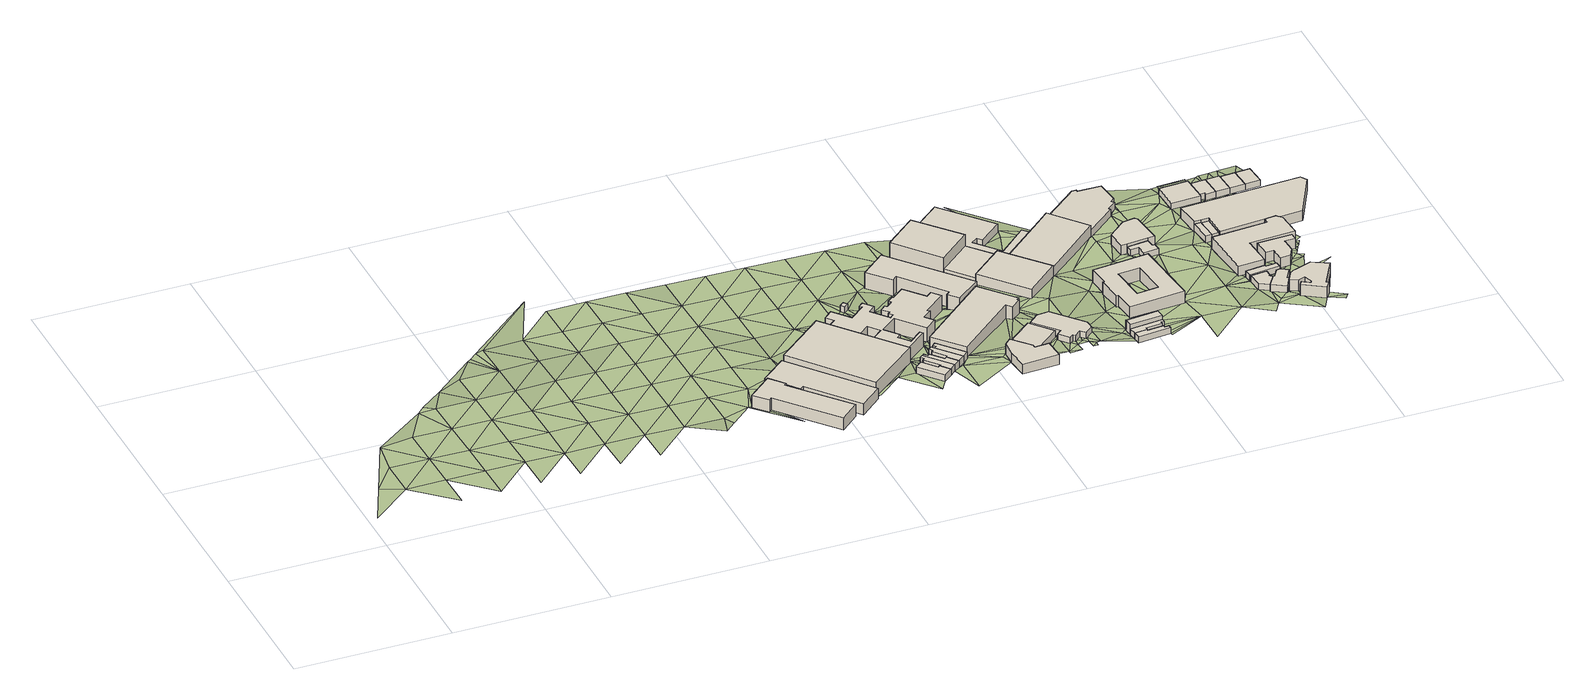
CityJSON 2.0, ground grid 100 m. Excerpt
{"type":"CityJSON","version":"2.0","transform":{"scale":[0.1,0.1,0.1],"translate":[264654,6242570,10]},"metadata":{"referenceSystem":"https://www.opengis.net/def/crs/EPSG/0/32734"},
"CityObjects":{
"building1":{"type":"Building","attributes":{"address":"51 Salt River Road Salt River Cape Town","building":"industrial","building:levels":"2","footprint":{"type":"Polygon"},"plus_code":"C9XMX4XQ+X4R","ground_height":20.36,"building_height":6.9,"roof_height":27.26},"geometry":[{"type":"Solid","lod":"1","boundaries":[[[[0,1,2,3,4,5]],[[1,6,7,3,2]],[[6,8,9,7]],[[8,10,11,9]],[[10,12,13,11]],[[12,14,15,13]],[[14,16,17,15]],[[16,0,5,4,17]],[[4,3,7,9,11,13,15,17]],[[16,14,12,10,8,6,1,0]]]]}]},
"building2":{"type":"Building","attributes":{"address":"49 Salt River Road Salt River Cape Town","building":"industrial","building:levels":"2","footprint":{"type":"Polygon"},"plus_code":"CCX8X3XQ+XXV","ground_height":19.58,"building_height":6.9,"roof_height":26.48},"geometry":[{"type":"Solid","lod":"1","boundaries":[[[[0,16,18,5]],[[16,19,20,18]],[[19,21,22,20]],[[21,23,24,22]],[[23,25,26,24]],[[25,27,28,26]],[[27,29,30,28]],[[29,0,5,30]],[[5,18,20,22,24,26,28,30]],[[29,27,25,23,21,19,16,0]]]]}]},
"building3":{"type":"Building","attributes":{"address":"45 Salt River Road Salt River 7925 Cape Town","building":"yes","building:levels":"3","amenity":"social_facility","social_facility":"workshop","footprint":{"type":"Polygon"},"plus_code":"CFXFXRX4+XHX","ground_height":18.73,"building_height":9.7,"roof_height":28.43},"geometry":[{"type":"Solid","lod":"1","boundaries":[[[[31,32,33,34]],[[32,35,36,33]],[[35,37,38,36]],[[37,31,34,38]],[[34,33,36,38]],[[37,35,32,31]]]]}]},
"building4":{"type":"Building","attributes":{"address":"44 Hopkins Street Salt River Cape Town","building":"house","building:levels":"1","footprint":{"type":"Polygon"},"plus_code":"CHXPXMXG+X2R","ground_height":19.45,"building_height":4.1,"roof_height":23.55},"geometry":[{"type":"Solid","lod":"1","boundaries":[[[[39,40,41,42]],[[40,43,44,41]],[[43,45,46,44]],[[45,47,48,46]],[[47,49,50,48]],[[49,39,42,50]],[[42,41,44,46,48,50]],[[49,47,45,43,40,39]]]]}]},
"building5":{"type":"Building","attributes":{"building":"yes","building:levels":"1","footprint":{"type":"Polygon"},"plus_code":"CGXHXGX5+X9X","ground_height":16.65,"building_height":4.1,"roof_height":20.75},"geometry":[{"type":"Solid","lod":"1","boundaries":[[[[51,52,53,54]],[[52,55,56,53]],[[55,57,58,56]],[[57,51,54,58]],[[54,53,56,58]],[[57,55,52,51]]]]}]},
"building6":{"type":"Building","attributes":{"address":"42 Hopkins Street Salt River Cape Town","building":"house","building:levels":"1","footprint":{"type":"Polygon"},"plus_code":"CHXRXHX9+XGV","ground_height":19.45,"building_height":4.1,"roof_height":23.55},"geometry":[{"type":"Solid","lod":"1","boundaries":[[[[39,59,60,42]],[[59,61,62,63,60]],[[61,64,65,66,63,62]],[[64,67,68,66,65]],[[67,69,70,68]],[[69,71,72,70]],[[71,40,41,72]],[[40,39,42,41]],[[42,60,63,66,68,70,72,41]],[[40,71,69,67,64,61,59,39]]]]}]},
"building7":{"type":"Building","attributes":{"address":"40 Hopkins Street Salt River Cape Town","building":"house","building:levels":"1","footprint":{"type":"Polygon"},"plus_code":"CHXXXXXQ+X3V","ground_height":19.12,"building_height":4.1,"roof_height":23.22},"geometry":[{"type":"Solid","lod":"1","boundaries":[[[[73,74,75,62]],[[74,76,77,75]],[[76,78,79,77]],[[78,80,81,79]],[[80,82,83,81]],[[82,84,85,83]],[[84,86,87,85]],[[86,73,62,87]],[[62,75,77,79,81,83,85,87]],[[86,84,82,80,78,76,74,73]]]]}]},
"building8":{"type":"Building","attributes":{"address":"Salt River Road Salt River Cape Town","building":"civic","building:levels":"3","amenity":"community_centre","footprint":{"type":"Polygon"},"plus_code":"CJX2X6XW+XQW","ground_height":17.32,"building_height":9.7,"roof_height":27.02},"geometry":[{"type":"Solid","lod":"1","boundaries":[[[[88,89,90,91]],[[89,92,93,90]],[[92,94,95,93]],[[94,96,97,95]],[[96,98,99,97]],[[98,100,101,99]],[[100,102,103,101]],[[102,104,105,103]],[[104,106,107,105]],[[106,108,109,107]],[[108,110,111,109]],[[110,112,113,111]],[[112,114,115,113]],[[114,116,117,115]],[[116,118,119,117]],[[118,120,121,119]],[[120,122,123,121]],[[122,124,125,123]],[[124,126,127,125]],[[126,128,129,127]],[[128,130,131,129]],[[130,132,133,131]],[[132,134,135,133]],[[134,136,137,135]],[[136,138,139,137]],[[138,140,141,139]],[[140,142,143,141]],[[142,144,145,143]],[[144,146,147,145]],[[146,148,149,147]],[[148,150,151,149]],[[150,152,153,151]],[[152,154,155,153]],[[154,156,157,155]],[[156,158,159,157]],[[158,160,161,159]],[[160,162,163,161]],[[162,164,165,163]],[[164,166,167,165]],[[166,168,169,167]],[[168,170,171,169]],[[170,88,91,171]],[[91,90,93,95,97,99,101,103,105,107,109,111,113,115,117,119,121,123,125,127,129,131,133,135,137,139,141,143,145,147,149,151,153,155,157,159,161,163,165,167,169,171]],[[170,168,166,164,162,160,158,156,154,152,150,148,146,144,142,140,138,136,134,132,130,128,126,124,122,120,118,116,114,112,110,108,106,104,102,100,98,96,94,92,89,88]]]]}]},
"building9":{"type":"Building","attributes":{"address":"38 Hopkins Street Salt River Cape Town","building":"house","building:levels":"1","footprint":{"type":"Polygon"},"plus_code":"CJX6XFX8+X7X","ground_height":19.12,"building_height":4.1,"roof_height":23.22},"geometry":[{"type":"Solid","lod":"1","boundaries":[[[[172,173,174,77]],[[173,175,176,174]],[[175,177,178,176]],[[177,179,180,178]],[[179,181,182,180]],[[181,183,184,182]],[[183,185,186,184]],[[185,187,79,186]],[[187,172,77,79]],[[77,174,176,178,180,182,184,186,79]],[[187,185,183,181,179,177,175,173,172]]]]}]},
"building10":{"type":"Building","attributes":{"address":"36 Hopkins Street Salt River Cape Town","building":"house","building:levels":"1","footprint":{"type":"Polygon"},"plus_code":"CJXFX9XX+X9V","ground_height":19.12,"building_height":4.1,"roof_height":23.22},"geometry":[{"type":"Solid","lod":"1","boundaries":[[[[173,188,189,174]],[[188,190,191,189]],[[190,192,193,191]],[[192,194,195,193]],[[194,175,176,195]],[[175,173,174,176]],[[174,189,191,193,195,176]],[[175,194,192,190,188,173]]]]}]},
"building11":{"type":"Building","attributes":{"address":"Central Park 30 Hopkins Street Salt River Cape Town","building":"industrial","building:levels":"2","footprint":{"type":"Polygon"},"plus_code":"CMX9X6XJ+XRR","ground_height":17.87,"building_height":6.9,"roof_height":24.77},"geometry":[{"type":"Solid","lod":"1","boundaries":[[[[196,197,198,199]],[[197,200,201,198]],[[200,202,203,201]],[[202,204,205,203]],[[204,206,207,205]],[[206,208,209,207]],[[208,210,211,209]],[[210,196,199,211]],[[199,198,201,203,205,207,209,211]],[[210,208,206,204,202,200,197,196]]]]}]},
"building12":{"type":"Building","attributes":{"address":"39 Salt River Road Salt River Cape Town","building":"retail","building:levels":"3","footprint":{"type":"Polygon"},"plus_code":"CMXFXXXV+X6R","ground_height":15.57,"building_height":9.7,"roof_height":25.27},"geometry":[{"type":"Solid","lod":"1","boundaries":[[[[212,213,214,215]],[[213,216,217,214]],[[216,218,219,217]],[[218,220,221,219]],[[220,222,223,221]],[[222,224,225,223]],[[224,226,227,225]],[[226,212,215,227]],[[215,214,217,219,221,223,225,227]],[[226,224,222,220,218,216,213,212]]]]}]},
"building13":{"type":"Building","attributes":{"address":"7 Yew Street Salt River Cape Town","building":"commercial","building:levels":"2","footprint":{"type":"Polygon"},"plus_code":"CPXHXWXW+XJX","ground_height":18.15,"building_height":6.9,"roof_height":25.05},"geometry":[{"type":"Solid","lod":"1","boundaries":[[[[228,229,230,231]],[[229,232,233,230]],[[232,234,235,233]],[[234,236,237,235]],[[236,238,239,237]],[[238,240,241,239]],[[240,242,243,241]],[[242,228,231,243]],[[231,230,233,235,237,239,241,243]],[[242,240,238,236,234,232,229,228]]]]}]},
"building14":{"type":"Building","attributes":{"address":"5 Hopkins Street Salt River Cape Town","building":"industrial","building:levels":"1","footprint":{"type":"Polygon"},"plus_code":"CQX2X6XG+X2W","ground_height":18.15,"building_height":4.1,"roof_height":22.25},"geometry":[{"type":"Solid","lod":"1","boundaries":[[[[244,245,246,247]],[[245,248,249,246]],[[248,250,251,249]],[[250,244,247,251]],[[247,246,249,251]],[[250,248,245,244]]]]}]},
"building15":{"type":"Building","attributes":{"address":"33 Salt River Road Salt River Cape Town","building":"industrial","building:levels":"4","footprint":{"type":"Polygon"},"plus_code":"CMXXXRXQ+XXR","ground_height":13.83,"building_height":12.5,"roof_height":26.33},"geometry":[{"type":"Solid","lod":"1","boundaries":[[[[252,253,254,255,256]],[[253,257,258,259,254]],[[257,260,261,262,263,259,258]],[[260,252,256,255,263,262,261]],[[255,254,259,263]],[[260,257,253,252]]]]}]},
"building16":{"type":"Building","attributes":{"address":"3 Hopkins Street Salt River Cape Town","building":"industrial","building:levels":"1","footprint":{"type":"Polygon"},"plus_code":"CRX2X3XM+X6V","ground_height":16.74,"building_height":4.1,"roof_height":20.84},"geometry":[{"type":"Solid","lod":"1","boundaries":[[[[264,265,266,267]],[[265,268,269,266]],[[268,270,271,269]],[[270,272,273,271]],[[272,274,275,273]],[[274,276,277,275]],[[276,278,279,277]],[[278,280,281,279]],[[280,282,283,281]],[[282,284,285,283]],[[284,286,287,285]],[[286,264,267,287]],[[267,266,269,271,273,275,277,279,281,283,285,287]],[[286,284,282,280,278,276,274,272,270,268,265,264]]]]}]},
"building17":{"type":"Building","attributes":{"building":"industrial","building:levels":"1","footprint":{"type":"Polygon"},"plus_code":"CPXWX6X7+X3R","ground_height":14.37,"building_height":4.1,"roof_height":18.47},"geometry":[{"type":"Solid","lod":"1","boundaries":[[[[288,289,290,291,258]],[[289,292,293,291,290]],[[292,294,261,262,293]],[[294,288,258,262,261]],[[258,291,293,262]],[[294,292,289,288]]]]}]},
"building18":{"type":"Building","attributes":{"address":"10 Hopkins Street Salt River Cape Town","building":"industrial","building:levels":"2","footprint":{"type":"Polygon"},"plus_code":"CQXRXXXP+XQV","ground_height":14.46,"building_height":6.9,"roof_height":21.36},"geometry":[{"type":"Solid","lod":"1","boundaries":[[[[295,296,290,291,297,298,293]],[[296,299,300,297,291,290]],[[299,301,302,303,300]],[[301,304,305,306,303,302]],[[304,295,293,298,306,305]],[[298,297,300,303,306]],[[304,301,299,296,295]]]]}]},
"building19":{"type":"Building","attributes":{"address":"Salt River Road Salt River Cape Town","building":"commercial","building:levels":"1","footprint":{"type":"Polygon"},"plus_code":"CQX9XQXW+XVV","ground_height":13.51,"building_height":4.1,"roof_height":17.61},"geometry":[{"type":"Solid","lod":"1","boundaries":[[[[307,308,261,256]],[[308,309,310,261]],[[309,311,305,310]],[[311,312,313,305]],[[312,314,315,313]],[[314,316,317,315]],[[316,318,319,317]],[[318,320,321,319]],[[320,322,323,321]],[[322,324,325,323]],[[324,326,327,325]],[[326,307,256,327]],[[256,261,310,305,313,315,317,319,321,323,325,327]],[[326,324,322,320,318,316,314,312,311,309,308,307]]]]}]},
"building20":{"type":"Building","attributes":{"address":"5 Shannon Street Salt River Cape Town","building":"house","building:levels":"1","footprint":{"type":"Polygon"},"plus_code":"C2X9XQXW+XPV","ground_height":15.9,"building_height":4.1,"roof_height":20},"geometry":[{"type":"Solid","lod":"1","boundaries":[[[[328,329,330,331]],[[329,332,333,330]],[[332,334,335,333]],[[334,336,337,335]],[[336,338,339,337]],[[338,340,341,339]],[[340,342,343,341]],[[342,328,331,343]],[[331,330,333,335,337,339,341,343]],[[342,340,338,336,334,332,329,328]]]]}]},
"building21":{"type":"Building","attributes":{"address":"3 Shannon Street Salt River Cape Town","building":"house","building:levels":"1","footprint":{"type":"Polygon"},"plus_code":"C2X8X4XX+XMV","ground_height":15.9,"building_height":4.1,"roof_height":20},"geometry":[{"type":"Solid","lod":"1","boundaries":[[[[342,340,341,343]],[[340,344,345,341]],[[344,346,347,345]],[[346,348,349,347]],[[348,350,351,349]],[[350,352,353,351]],[[352,354,355,353]],[[354,342,343,355]],[[343,341,345,347,349,351,353,355]],[[354,352,350,348,346,344,340,342]]]]}]},
"building22":{"type":"Building","attributes":{"address":"1 Shannon Street Salt River Cape Town","building":"residential","building:levels":"2","rooms":"6","residential":"student","footprint":{"type":"Polygon"},"plus_code":"C2X8XJX5+X3V","ground_height":15.9,"building_height":6.9,"roof_height":22.8},"geometry":[{"type":"Solid","lod":"1","boundaries":[[[[352,356,357,358,359,353]],[[356,360,361,358,357]],[[360,354,362,361]],[[354,352,353,359,362]],[[359,358,361,362]],[[354,360,356,352]]]]}]},
"building23":{"type":"Building","attributes":{"address":"10A Hopkins Street Salt River Cape Town","building":"industrial","building:levels":"2","footprint":{"type":"Polygon"},"plus_code":"CVXCXWXG+X2V","ground_height":13.17,"building_height":6.9,"roof_height":20.07},"geometry":[{"type":"Solid","lod":"1","boundaries":[[[[363,364,365,366,367,368,369]],[[364,370,371,367,366,365]],[[370,372,373,374,371]],[[372,375,302,374,373]],[[375,363,369,368,302]],[[368,367,371,374,302]],[[375,372,370,364,363]]]]}]},
"building24":{"type":"Building","attributes":{"address":"20 Durham Avenue Salt River Cape Town","building":"school","building:levels":"2","footprint":{"type":"Polygon"},"plus_code":"C2X7XVXV+X2R","ground_height":15.39,"building_height":6.9,"roof_height":22.29},"geometry":[{"type":"Solid","lod":"1","boundaries":[[[[376,377,378,379]],[[377,380,381,378]],[[380,382,383,381]],[[382,384,385,383]],[[384,386,387,385]],[[386,388,389,387]],[[388,390,391,389]],[[390,376,379,391]],[[392,393,394,395]],[[393,396,397,394]],[[396,398,399,397]],[[398,392,395,399]],[[379,378,381,383,385,387,389,391],[395,394,397,399]],[[390,388,386,384,382,380,377,376],[398,396,393,392]]]]}]},
"building25":{"type":"Building","attributes":{"address":"10 Durham Avenue Salt River Cape Town","building":"commercial","building:levels":"1","footprint":{"type":"Polygon"},"plus_code":"C2XXX3XH+X3V","ground_height":12.33,"building_height":4.1,"roof_height":16.43},"geometry":[{"type":"Solid","lod":"1","boundaries":[[[[400,401,402,365]],[[401,403,404,402]],[[403,405,406,404]],[[405,407,408,406]],[[407,409,410,408]],[[409,411,412,410]],[[411,413,414,412]],[[413,415,416,414]],[[415,417,418,416]],[[417,419,420,418]],[[419,400,365,420]],[[365,402,404,406,408,410,412,414,416,418,420]],[[419,417,415,413,411,409,407,405,403,401,400]]]]}]},
"building26":{"type":"Building","attributes":{"address":"16 Durham Avenue Salt River Cape Town","building":"commercial","building:levels":"1","footprint":{"type":"Polygon"},"plus_code":"C4X2X8XP+XGV","ground_height":13.5,"building_height":4.1,"roof_height":17.6},"geometry":[{"type":"Solid","lod":"1","boundaries":[[[[421,422,423,424]],[[422,425,426,423]],[[425,427,428,426]],[[427,429,430,428]],[[429,431,432,430]],[[431,433,434,432]],[[433,435,436,434]],[[435,421,424,436]],[[424,423,426,428,430,432,434,436]],[[435,433,431,429,427,425,422,421]]]]}]},
"building27":{"type":"Building","attributes":{"address":"12 Hopkins Street Salt River Cape Town","building":"commercial","building:levels":"2","footprint":{"type":"Polygon"},"plus_code":"C3XQXMXG+XXX","ground_height":12.75,"building_height":6.9,"roof_height":19.65},"geometry":[{"type":"Solid","lod":"1","boundaries":[[[[437,438,424,439,440,423]],[[438,441,442,439,424]],[[441,443,444,442]],[[443,445,446,444]],[[445,447,448,446]],[[447,449,450,448]],[[449,451,452,450]],[[451,437,423,440,452]],[[440,439,442,444,446,448,450,452]],[[451,449,447,445,443,441,438,437]]]]}]},
"building28":{"type":"Building","attributes":{"address":"33 Durham Avenue Salt River Cape Town","building":"house","building:levels":"1","footprint":{"type":"Polygon"},"plus_code":"C6XCXXX4+X2W","ground_height":14.65,"building_height":4.1,"roof_height":18.75},"geometry":[{"type":"Solid","lod":"1","boundaries":[[[[453,454,455,456]],[[454,457,458,455]],[[457,459,460,458]],[[459,461,462,460]],[[461,463,464,462]],[[463,465,466,464]],[[465,453,456,466]],[[456,455,458,460,462,464,466]],[[465,463,461,459,457,454,453]]]]}]},
"building29":{"type":"Building","attributes":{"address":"31 Durham Avenue Salt River Cape Town","building":"house","building:levels":"1","footprint":{"type":"Polygon"},"plus_code":"C6XJXJX6+XRX","ground_height":14.65,"building_height":4.1,"roof_height":18.75},"geometry":[{"type":"Solid","lod":"1","boundaries":[[[[467,468,469,470]],[[468,471,472,469]],[[471,473,474,472]],[[473,475,476,474]],[[475,477,478,476]],[[477,467,470,478]],[[470,469,472,474,476,478]],[[477,475,473,471,468,467]]]]}]},
"building30":{"type":"Building","attributes":{"address":"25 Durham Avenue Salt River Cape Town","building":"retail","building:levels":"1","footprint":{"type":"Polygon"},"plus_code":"C5XVXFX3+XMR","ground_height":13.07,"building_height":4.1,"roof_height":17.17},"geometry":[{"type":"Solid","lod":"1","boundaries":[[[[479,480,481,482,483]],[[480,484,485,482,481]],[[484,486,487,488,485]],[[486,479,483,488,487]],[[483,482,485,488]],[[486,484,480,479]]]]}]},
"building31":{"type":"Building","attributes":{"address":"5 Dryden Street Salt River Cape Town","building":"house","building:levels":"1","footprint":{"type":"Polygon"},"plus_code":"C6XWXMX8+XMW","ground_height":14.65,"building_height":4.1,"roof_height":18.75},"geometry":[{"type":"Solid","lod":"1","boundaries":[[[[489,490,456,455]],[[490,491,492,456]],[[491,493,494,492]],[[493,495,496,494]],[[495,497,498,496]],[[497,499,500,498]],[[499,501,502,500]],[[501,503,504,502]],[[503,489,455,504]],[[455,456,492,494,496,498,500,502,504]],[[503,501,499,497,495,493,491,490,489]]]]}]},
"building32":{"type":"Building","attributes":{"address":"25A Durham Avenue Salt River Cape Town","building":"retail","building:levels":"1","footprint":{"type":"Polygon"},"plus_code":"C6X3XVXP+XQV","ground_height":12.85,"building_height":4.1,"roof_height":16.95},"geometry":[{"type":"Solid","lod":"1","boundaries":[[[[505,506,507,487]],[[506,508,509,507]],[[508,510,511,509]],[[510,505,487,511]],[[487,507,509,511]],[[510,508,506,505]]]]}]},
"building33":{"type":"Building","attributes":{"address":"54 Addison Road Salt River Cape Town","building":"mosque","building:levels":"2","amenity":"place_of_worship","footprint":{"type":"Polygon"},"plus_code":"C7XVX9X9+X2W","ground_height":14.88,"building_height":6.9,"roof_height":21.78},"geometry":[{"type":"Solid","lod":"1","boundaries":[[[[512,513,514,515]],[[513,516,517,514]],[[516,518,519,517]],[[518,520,521,519]],[[520,522,523,521]],[[522,524,525,523]],[[524,526,527,525]],[[526,528,529,527]],[[528,530,531,529]],[[530,532,533,531]],[[532,534,535,533]],[[534,536,537,535]],[[536,538,539,537]],[[538,512,515,539]],[[515,514,517,519,521,523,525,527,529,531,533,535,537,539]],[[538,536,534,532,530,528,526,524,522,520,518,516,513,512]]]]}]},
"building34":{"type":"Building","attributes":{"address":"27 Durham Avenue Salt River 7925 Cape Town","building":"retail","building:levels":"2","footprint":{"type":"Polygon"},"plus_code":"C6XMXRX5+XHR","ground_height":13.53,"building_height":6.9,"roof_height":20.43},"geometry":[{"type":"Solid","lod":"1","boundaries":[[[[540,541,542,543]],[[541,544,545,542]],[[544,546,547,545]],[[546,548,549,547]],[[548,550,551,549]],[[550,552,553,551]],[[552,554,555,553]],[[554,556,557,555]],[[556,540,543,557]],[[543,542,545,547,549,551,553,555,557]],[[556,554,552,550,548,546,544,541,540]]]]}]},
"building35":{"type":"Building","attributes":{"address":"17 Durham Avenue Salt River Cape Town","building":"commercial","building:levels":"1","footprint":{"type":"Polygon"},"plus_code":"C6X2XQXF+X9W","ground_height":11.42,"building_height":4.1,"roof_height":15.52},"geometry":[{"type":"Solid","lod":"1","boundaries":[[[[558,559,560,561]],[[559,562,563,560]],[[562,564,565,563]],[[564,566,567,565]],[[566,568,569,567]],[[568,558,561,569]],[[561,560,563,565,567,569]],[[568,566,564,562,559,558]]]]}]},
"building36":{"type":"Building","attributes":{"building":"warehouse","building:levels":"2","footprint":{"type":"Polygon"},"plus_code":"C7X9X8XW+XRV","ground_height":13.22,"building_height":6.9,"roof_height":20.12},"geometry":[{"type":"Solid","lod":"1","boundaries":[[[[570,571,572,573]],[[571,574,575,572]],[[574,576,577,575]],[[576,578,579,577]],[[578,580,581,579]],[[580,582,583,581]],[[582,584,585,583]],[[584,586,587,585]],[[586,570,573,587]],[[573,572,575,577,579,581,583,585,587]],[[586,584,582,580,578,576,574,571,570]]]]}]},
"building37":{"type":"Building","attributes":{"address":"4 Chapel Street Salt River Cape Town","building":"house","building:levels":"1","footprint":{"type":"Polygon"},"plus_code":"C6XQX3XQ+XRX","ground_height":11.42,"building_height":4.1,"roof_height":15.52},"geometry":[{"type":"Solid","lod":"1","boundaries":[[[[588,559,560,589]],[[559,558,561,560]],[[558,590,591,561]],[[590,592,593,591]],[[592,594,595,593]],[[594,588,589,595]],[[589,560,561,591,593,595]],[[594,592,590,558,559,588]]]]}]},
"building38":{"type":"Building","attributes":{"address":"21 Homer Street Salt River Cape Town","building":"commercial","building:levels":"2","footprint":{"type":"Polygon"},"plus_code":"C7XHX6X7+XCX","ground_height":11.97,"building_height":6.9,"roof_height":18.87},"geometry":[{"type":"Solid","lod":"1","boundaries":[[[[596,597,487,488,598,599,483]],[[597,600,511,601,598,488,487]],[[600,602,509,603,601,511]],[[602,604,605,603,509]],[[604,606,607,605]],[[606,608,609,607]],[[608,610,611,609]],[[610,612,613,611]],[[612,614,615,613]],[[614,616,617,615]],[[616,596,483,599,617]],[[599,598,601,603,605,607,609,611,613,615,617]],[[616,614,612,610,608,606,604,602,600,597,596]]]]}]},
"building39":{"type":"Building","attributes":{"address":"6 Chapel Street Salt River Cape Town","building":"house","building:levels":"1","footprint":{"type":"Polygon"},"plus_code":"C7X6XFXW+X2R","ground_height":11.42,"building_height":4.1,"roof_height":15.52},"geometry":[{"type":"Solid","lod":"1","boundaries":[[[[618,619,595,589]],[[619,620,621,622,595]],[[620,623,624,625,622,621]],[[623,626,627,625,624]],[[626,618,589,627]],[[589,595,622,625,627]],[[626,623,620,619,618]]]]}]},
"building40":{"type":"Building","attributes":{"address":"8 Chapel Street Salt River Cape Town","building":"house","building:levels":"1","footprint":{"type":"Polygon"},"plus_code":"C7XMXVXW+XVX","ground_height":11.31,"building_height":4.1,"roof_height":15.41},"geometry":[{"type":"Solid","lod":"1","boundaries":[[[[623,620,621,624]],[[620,628,629,621]],[[628,630,631,629]],[[630,623,624,631]],[[624,621,629,631]],[[630,628,620,623]]]]}]},
"building41":{"type":"Building","attributes":{"address":"10 Chapel Street Salt River Cape Town","building":"house","building:levels":"1","footprint":{"type":"Polygon"},"plus_code":"C8X5XMXG+X4W","ground_height":11.31,"building_height":4.1,"roof_height":15.41},"geometry":[{"type":"Solid","lod":"1","boundaries":[[[[630,628,629,631]],[[628,632,633,634,629]],[[632,635,636,637,634,633]],[[635,630,631,637,636]],[[631,629,634,637]],[[635,632,628,630]]]]}]},
"terrain1":{"type":"TINRelief","geometry":[{"type":"CompositeSurface","lod":"1","boundaries":[[[638,639,640]],[[641,638,640]],[[638,641,642]],[[640,643,641]],[[640,644,645]],[[640,645,643]],[[641,643,642]],[[642,643,646]],[[643,645,647]],[[645,648,647]],[[642,646,649]],[[646,643,650]],[[651,643,647]],[[643,651,650]],[[646,650,649]],[[652,647,648]],[[651,647,652]],[[650,653,649]],[[649,653,654]],[[651,655,650]],[[652,656,651]],[[653,657,654]],[[651,656,655]],[[650,658,653]],[[652,659,660]],[[650,655,658]],[[653,658,657]],[[660,656,652]],[[661,655,656]],[[662,657,658]],[[656,660,661]],[[658,655,663]],[[664,655,661]],[[662,665,657]],[[666,660,667]],[[655,664,663]],[[668,662,658]],[[669,661,660]],[[663,668,658]],[[664,661,669]],[[669,660,666]],[[662,668,665]],[[665,668,670]],[[671,663,664]],[[672,670,668]],[[669,673,664]],[[674,666,675]],[[676,672,668]],[[664,673,671]],[[677,668,663]],[[669,666,678]],[[668,677,676]],[[677,663,671]],[[678,673,669]],[[666,674,678]],[[677,679,676]],[[673,680,671]],[[672,676,681]],[[682,673,678]],[[674,683,684]],[[673,682,680]],[[677,671,685]],[[686,678,674]],[[676,679,681]],[[685,679,677]],[[685,671,680]],[[684,686,674]],[[682,678,687]],[[679,685,688]],[[678,686,687]],[[682,689,680]],[[679,688,690]],[[682,687,689]],[[691,685,680]],[[692,686,684]],[[684,693,694]],[[691,680,689]],[[695,688,685]],[[684,694,692]],[[696,687,686]],[[694,693,697]],[[685,691,695]],[[688,698,690]],[[686,692,696]],[[689,687,699]],[[688,695,698]],[[694,697,700]],[[700,692,694]],[[687,696,699]],[[701,691,689]],[[691,701,695]],[[701,689,699]],[[696,692,702]],[[692,700,702]],[[703,700,704]],[[698,695,705]],[[702,700,703]],[[701,705,695]],[[700,706,704]],[[696,707,699]],[[708,696,702]],[[704,706,709]],[[29,702,703]],[[698,705,710]],[[703,0,29]],[[696,708,707]],[[701,699,711]],[[711,699,707]],[[705,701,712]],[[702,29,27]],[[702,27,708]],[[713,714,715]],[[716,715,714]],[[712,710,705]],[[711,712,701]],[[715,716,717]],[[708,718,707]],[[714,719,716]],[[27,718,708]],[[716,720,717]],[[711,707,721]],[[722,710,712]],[[721,707,718]],[[27,723,718]],[[724,712,711]],[[721,725,711]],[[27,726,723]],[[724,711,725]],[[722,712,727]],[[37,718,723]],[[718,728,721]],[[729,726,27]],[[712,724,727]],[[725,721,728]],[[728,718,37]],[[730,724,725]],[[725,728,731]],[[726,732,733]],[[731,730,725]],[[734,727,724]],[[37,735,728]],[[724,730,734]],[[37,736,735]],[[737,728,735]],[[736,37,738]],[[733,739,726]],[[736,740,735]],[[741,731,728]],[[728,737,742]],[[37,739,738]],[[728,742,741]],[[730,731,743]],[[733,744,745]],[[738,746,747]],[[739,733,745]],[[737,748,742]],[[746,738,739]],[[730,743,734]],[[747,746,749]],[[741,743,731]],[[745,744,750]],[[739,751,746]],[[739,745,752]],[[748,753,742]],[[52,741,742]],[[754,739,752]],[[52,742,55]],[[752,755,754]],[[753,55,742]],[[756,755,752]],[[754,757,739]],[[753,748,758]],[[86,751,739]],[[759,754,755]],[[739,757,86]],[[756,760,755]],[[741,52,51]],[[761,762,763]],[[760,764,755]],[[765,734,743]],[[751,86,766]],[[753,767,55]],[[768,769,763]],[[55,767,57]],[[770,86,771]],[[762,772,763]],[[766,86,770]],[[751,766,773]],[[774,775,776]],[[766,770,777]],[[775,778,779]],[[51,780,741]],[[779,776,775]],[[768,763,772]],[[767,781,57]],[[777,770,782]],[[766,777,181]],[[770,783,782]],[[767,774,781]],[[57,780,51]],[[778,784,779]],[[776,779,785]],[[786,743,741]],[[774,776,787]],[[783,788,782]],[[177,773,766]],[[789,59,790]],[[177,175,194]],[[773,177,192]],[[177,194,192]],[[768,772,791]],[[780,57,781]],[[792,774,787]],[[789,793,59]],[[794,773,192]],[[792,781,774]],[[794,192,190]],[[772,773,791]],[[791,773,794]],[[787,795,796]],[[780,786,741]],[[789,797,793]],[[796,792,787]],[[765,743,798]],[[781,792,799]],[[800,794,190]],[[797,789,801]],[[794,802,791]],[[800,190,801]],[[789,790,803]],[[743,786,798]],[[781,799,136]],[[780,781,804]],[[799,805,136]],[[786,780,806]],[[801,789,807]],[[808,802,809]],[[136,804,781]],[[780,804,806]],[[800,801,807]],[[810,811,809]],[[802,794,812]],[[807,789,803]],[[806,226,786]],[[813,804,136]],[[811,810,814]],[[136,134,813]],[[800,807,815]],[[809,802,812]],[[804,813,816]],[[810,809,812]],[[786,817,798]],[[818,800,815]],[[132,813,134]],[[807,803,815]],[[800,818,819]],[[817,786,226]],[[810,812,814]],[[816,813,820]],[[813,132,820]],[[794,208,812]],[[821,132,814]],[[820,132,821]],[[798,817,822]],[[823,800,819]],[[814,812,821]],[[818,242,819]],[[824,817,226]],[[819,242,825]],[[824,822,817]],[[242,240,825]],[[826,824,226]],[[238,825,240]],[[827,826,226]],[[828,819,244]],[[829,823,819]],[[829,819,828]],[[208,827,812]],[[824,826,830]],[[824,252,822]],[[831,825,238]],[[832,238,833]],[[830,826,827]],[[831,834,825]],[[244,835,828]],[[238,832,831]],[[208,836,827]],[[834,835,244]],[[829,828,837]],[[838,830,827]],[[837,828,835]],[[839,836,208]],[[840,841,832]],[[835,834,842]],[[829,837,843]],[[844,831,832]],[[834,831,842]],[[845,843,839]],[[846,844,832]],[[841,846,832]],[[836,847,827]],[[838,827,847]],[[843,284,839]],[[846,848,844]],[[284,843,837]],[[844,848,849]],[[836,839,847]],[[850,848,846]],[[850,846,851]],[[852,848,850]],[[853,852,850]],[[853,850,851]],[[854,839,284]],[[855,851,856]],[[856,857,855]],[[851,858,853]],[[839,854,847]],[[851,855,858]],[[859,284,860]],[[853,858,861]],[[859,854,284]],[[862,861,858]],[[861,862,860]],[[863,859,860]],[[854,864,847]],[[865,862,858]],[[866,867,868]],[[858,869,865]],[[870,854,859]],[[871,866,868]],[[860,862,872]],[[860,872,863]],[[873,304,864]],[[859,863,870]],[[865,874,862]],[[862,874,872]],[[866,871,875]],[[864,854,870]],[[304,873,876]],[[877,866,875]],[[878,863,872]],[[879,875,871]],[[863,878,880]],[[338,336,340]],[[340,336,344]],[[870,863,881]],[[880,881,863]],[[356,878,872]],[[882,864,870]],[[880,878,883]],[[875,879,877]],[[346,344,336]],[[864,882,884]],[[870,881,885]],[[370,876,873]],[[886,877,370]],[[882,870,885]],[[334,332,336]],[[336,332,346]],[[348,346,350]],[[350,346,332]],[[887,352,350]],[[877,879,370]],[[356,352,887]],[[879,876,370]],[[884,888,864]],[[889,878,356]],[[884,882,890]],[[329,891,892]],[[892,332,329]],[[892,350,332]],[[887,350,892]],[[356,887,892]],[[893,894,895]],[[893,896,894]],[[897,895,894]],[[898,884,890]],[[889,356,892]],[[896,897,894]],[[890,882,376]],[[888,884,898]],[[898,890,899]],[[899,890,900]],[[900,890,901]],[[892,902,903]],[[890,376,901]],[[904,889,905]],[[889,892,903]],[[906,900,901]],[[376,889,904]],[[888,898,447]],[[901,376,429]],[[899,447,898]],[[901,429,427]],[[889,907,905]],[[431,429,376]],[[904,431,376]],[[907,889,903]],[[908,888,447]],[[904,905,909]],[[421,435,433]],[[905,907,909]],[[431,904,909]],[[433,431,910]],[[433,910,421]],[[447,445,908]],[[911,912,908]],[[913,908,445]],[[910,431,914]],[[907,903,465]],[[913,911,908]],[[903,915,916]],[[909,914,431]],[[917,918,911]],[[917,911,913]],[[465,903,916]],[[443,910,919]],[[920,909,907]],[[907,465,463]],[[477,920,907]],[[907,463,467]],[[921,445,443]],[[477,907,467]],[[921,913,445]],[[914,479,910]],[[917,913,921]],[[920,922,909]],[[914,909,922]],[[916,923,465]],[[910,479,919]],[[924,923,916]],[[919,925,443]],[[926,927,917]],[[461,467,463]],[[924,916,928]],[[914,922,929]],[[923,924,930]],[[920,477,931]],[[925,921,443]],[[929,479,914]],[[928,930,924]],[[917,921,932]],[[929,922,933]],[[934,928,916]],[[459,457,454]],[[467,461,468]],[[477,475,931]],[[459,454,935]],[[936,919,479]],[[932,926,917]],[[933,922,937]],[[461,459,938]],[[935,938,459]],[[936,925,919]],[[939,930,940]],[[939,941,930]],[[940,930,928]],[[937,942,933]],[[938,468,461]],[[943,941,939]],[[944,940,928]],[[475,473,471]],[[945,941,943]],[[931,475,471]],[[932,921,925]],[[940,944,946]],[[945,943,524]],[[938,947,468]],[[948,928,934]],[[949,931,950]],[[945,524,497]],[[944,951,952]],[[944,952,946]],[[947,497,468]],[[471,953,931]],[[953,950,931]],[[936,568,925]],[[953,471,468]],[[954,949,950]],[[937,922,556]],[[926,932,955]],[[950,953,571]],[[468,497,956]],[[468,956,953]],[[497,524,522]],[[955,932,562]],[[568,936,592]],[[956,497,957]],[[957,497,522]],[[958,959,948]],[[960,958,948]],[[954,961,949]],[[962,963,955]],[[594,592,936]],[[964,959,520]],[[556,554,937]],[[955,562,965]],[[558,568,592]],[[554,966,937]],[[956,957,967]],[[578,956,967]],[[962,955,965]],[[590,558,592]],[[936,620,594]],[[968,580,578]],[[961,954,584]],[[967,968,578]],[[957,522,969]],[[968,970,580]],[[588,562,559]],[[582,580,970]],[[971,968,967]],[[965,562,972]],[[582,970,973]],[[562,588,972]],[[582,973,584]],[[554,974,966]],[[584,973,975]],[[554,552,974]],[[975,961,584]],[[972,588,976]],[[977,961,975]],[[550,961,978]],[[620,936,614]],[[976,588,979]],[[979,588,626]],[[552,980,974]],[[981,979,626]],[[630,626,623]],[[981,626,630]],[[981,630,982]],[[982,630,635]]]}]}
},
"vertices":[
[2629,558,89],[2475,426,89],[2475,426,165],[2475,426,173],[2629,558,173],[2629,558,165],[2551,339,89],[2551,339,173],[2570,355,89],[2570,355,173],[2878,0,89],[2878,0,173],[2999,105,89],[2999,105,173],[2694,455,89],[2694,455,173],[2708,467,89],[2708,467,173],
[2708,467,165],[2769,391,89],[2769,391,165],[2791,409,89],[2791,409,165],[3048,102,89],[3048,102,165],[3189,225,89],[3189,225,165],[2783,712,89],[2783,712,165],[2616,573,89],[2616,573,165],
[2805,736,69],[3191,261,69],[3191,261,184],[2805,736,184],[3514,528,69],[3514,528,184],[3118,998,69],[3118,998,184],
[3676,293,91],[3628,350,91],[3628,350,136],[3676,293,136],[3616,342,91],[3616,342,136],[3542,430,91],[3542,430,136],[3496,391,91],[3496,391,136],[3620,244,91],[3620,244,136],
[3379,1223,66],[3351,1200,66],[3351,1200,108],[3379,1223,108],[3371,1177,66],[3371,1177,108],[3399,1200,66],[3399,1200,108],
[3715,329,91],[3715,329,136],[3576,491,91],[3576,491,132],[3576,491,136],[3555,475,91],[3555,475,132],[3555,475,136],[3572,455,91],[3572,455,136],[3561,445,91],[3561,445,136],[3636,357,91],[3636,357,136],
[3576,491,86],[3715,329,86],[3715,329,132],[3755,362,86],[3755,362,132],[3702,426,86],[3702,426,132],[3688,415,86],[3688,415,132],[3620,494,86],[3620,494,132],[3608,484,86],[3608,484,132],[3591,504,86],[3591,504,132],
[3241,1074,60],[3184,1026,60],[3184,1026,170],[3241,1074,170],[3224,979,60],[3224,979,170],[3184,947,60],[3184,947,170],[3312,793,60],[3312,793,170],[3377,846,60],[3377,846,170],[3433,778,60],[3433,778,170],[3370,726,60],[3370,726,170],[3518,549,60],[3518,549,170],[3653,660,60],[3653,660,170],[3638,677,60],[3638,677,170],[3554,607,60],[3554,607,170],[3497,674,60],[3497,674,170],[3522,695,60],[3522,695,170],[3450,781,60],[3450,781,170],[3554,867,60],[3554,867,170],[3693,700,60],[3693,700,170],[3766,761,60],[3766,761,170],[3721,814,60],[3721,814,170],[3777,860,60],[3777,860,170],[3765,873,60],[3765,873,170],[3902,987,60],[3902,987,170],[3857,1041,60],[3857,1041,170],[3821,1011,60],[3821,1011,170],[3713,1138,60],[3713,1138,170],[3636,1074,60],[3636,1074,170],[3630,1081,60],[3630,1081,170],[3591,1049,60],[3591,1049,170],[3605,1032,60],[3605,1032,170],[3565,999,60],[3565,999,170],[3554,1011,60],[3554,1011,170],[3518,980,60],[3518,980,170],[3554,938,60],[3554,938,170],[3542,928,60],[3542,928,170],[3562,903,60],[3562,903,170],[3538,883,60],[3538,883,170],[3449,989,60],[3449,989,170],[3495,1028,60],[3495,1028,170],[3445,1088,60],[3445,1088,170],[3414,1062,60],[3414,1062,170],[3427,1047,60],[3427,1047,170],[3330,967,60],[3330,967,170],
[3755,362,84],[3798,399,84],[3798,399,132],[3675,542,84],[3675,542,132],[3661,560,84],[3661,560,132],[3638,541,84],[3638,541,132],[3655,520,84],[3655,520,132],[3644,511,84],[3644,511,132],[3707,435,84],[3707,435,132],[3702,426,84],
[3833,430,84],[3833,430,132],[3696,589,84],[3696,589,132],[3674,570,84],[3674,570,132],[3688,553,84],[3688,553,132],
[3844,453,56],[4222,780,56],[4222,780,148],[3844,453,148],[4252,746,56],[4252,746,148],[4314,799,56],[4314,799,148],[4306,809,56],[4306,809,148],[4321,822,56],[4321,822,148],[4137,1032,56],[4137,1032,148],[3682,637,56],[3682,637,148],
[3592,1406,41],[3713,1270,41],[3713,1270,153],[3592,1406,153],[3743,1295,41],[3743,1295,153],[3968,1029,41],[3968,1029,153],[3945,1009,41],[3945,1009,153],[3999,943,41],[3999,943,153],[4157,1071,41],[4157,1071,153],[3750,1542,41],[3750,1542,153],
[4104,437,81],[4061,395,81],[4061,395,150],[4104,437,150],[4060,295,81],[4060,295,150],[4072,160,81],[4072,160,150],[4308,174,81],[4308,174,150],[4299,308,81],[4299,308,150],[4206,303,81],[4206,303,150],[4205,326,81],[4205,326,150],
[4284,594,73],[4125,460,73],[4125,460,122],[4284,594,122],[4241,324,73],[4241,324,122],[4400,458,73],[4400,458,122],
[4044,1804,29],[3840,1628,29],[3840,1628,163],[4044,1804,163],[4044,1804,76],[4069,1360,29],[4069,1360,85],[4069,1360,163],[4278,1540,29],[4278,1540,76],[4278,1540,85],[4278,1540,163],
[4305,611,67],[4437,465,67],[4437,465,108],[4305,611,108],[4405,436,67],[4405,436,108],[4461,374,67],[4461,374,108],[4485,395,67],[4485,395,108],[4498,381,67],[4498,381,108],[4539,418,67],[4539,418,108],[4566,388,67],[4566,388,108],[4618,433,67],[4618,433,108],[4615,490,67],[4615,490,108],[4449,679,67],[4449,679,108],[4373,672,67],[4373,672,108],
[4069,1360,35],[4206,1201,35],[4206,1201,76],[4206,1201,85],[4416,1381,35],[4416,1381,85],[4278,1540,35],
[4416,1381,37],[4206,1201,37],[4206,1201,114],[4416,1381,114],[4443,925,37],[4443,925,114],[4655,1110,37],[4655,1110,101],[4655,1110,114],[4457,1333,37],[4457,1333,76],[4457,1333,114],
[4044,1804,17],[4278,1540,17],[4416,1381,17],[4416,1381,76],[4457,1333,17],[4692,1539,17],[4692,1539,76],[4652,1584,17],[4652,1584,76],[4469,1417,17],[4469,1417,76],[4336,1569,17],[4336,1569,76],[4376,1600,17],[4376,1600,76],[4403,1571,17],[4403,1571,76],[4548,1694,17],[4548,1694,76],[4277,2001,17],[4277,2001,76],
[4835,241,59],[5045,261,59],[5045,261,100],[4835,241,100],[5043,284,59],[5043,284,100],[5017,282,59],[5017,282,100],[5016,297,59],[5016,297,100],[4913,287,59],[4913,287,100],[4912,297,59],[4912,297,100],[4830,289,59],[4830,289,100],
[4911,310,59],[4911,310,100],[5018,320,59],[5018,320,100],[5017,335,59],[5017,335,100],[5037,337,59],[5037,337,100],[5034,361,59],[5034,361,100],[4824,339,59],[4824,339,100],
[5028,415,59],[5028,415,100],[5028,415,128],[5034,361,128],[4818,393,59],[4818,393,128],[4824,339,128],
[5028,1438,24],[4840,1660,24],[4840,1660,64],[4840,1660,85],[4840,1660,101],[5028,1438,101],[5028,1438,85],[4764,1592,24],[4764,1592,101],[4470,1334,24],[4470,1334,64],[4470,1334,101],[4655,1110,24],
[5209,1003,35],[4846,967,35],[4846,967,123],[5209,1003,123],[4860,827,35],[4860,827,123],[4850,826,35],[4850,826,123],[4867,656,35],[4867,656,123],[4880,657,35],[4880,657,123],[4894,519,35],[4894,519,123],[5254,555,35],[5254,555,123],[4990,639,35],[4967,869,35],[4967,869,123],[4990,639,123],[5106,883,35],[5106,883,123],[5129,653,35],[5129,653,123],
[4840,1660,13],[5028,1438,13],[5028,1438,64],[5223,1602,13],[5223,1602,64],[5214,1613,13],[5214,1613,64],[5272,1662,13],[5272,1662,64],[5256,1680,13],[5256,1680,64],[5281,1701,13],[5281,1701,64],[5264,1853,13],[5264,1853,64],[5115,1854,13],[5115,1854,64],[5115,1868,13],[5115,1868,64],[5087,1868,13],[5087,1868,64],
[5288,1196,35],[5151,1182,35],[5151,1182,76],[5288,1196,76],[5154,1144,35],[5154,1144,76],[5211,1149,35],[5211,1149,76],[5217,1087,35],[5217,1087,76],[5315,1097,35],[5315,1097,76],[5310,1145,35],[5310,1145,76],[5294,1144,35],[5294,1144,76],
[5151,1182,28],[5288,1196,28],[5288,1196,96],[5151,1182,96],[5332,1200,28],[5332,1200,96],[5309,1405,28],[5309,1405,96],[5295,1420,28],[5295,1420,96],[5218,1408,28],[5218,1408,96],[5102,1308,28],[5102,1308,96],[5115,1180,28],[5115,1180,96],
[5761,477,46],[5813,557,46],[5813,557,88],[5761,477,88],[5794,568,46],[5794,568,88],[5800,577,46],[5800,577,88],[5797,619,46],[5797,619,88],[5693,609,46],[5693,609,88],[5701,516,46],[5701,516,88],
[5690,618,46],[5888,638,46],[5888,638,88],[5690,618,88],[5884,677,46],[5884,677,88],[5813,670,46],[5813,670,88],[5812,679,46],[5812,679,88],[5685,666,46],[5685,666,88],
[5606,1262,24],[5622,1119,24],[5622,1119,69],[5622,1119,72],[5606,1262,72],[5661,1122,24],[5661,1122,72],[5649,1264,24],[5649,1264,69],[5649,1264,72],
[5813,557,42],[5761,477,42],[5849,424,42],[5849,424,88],[5893,508,42],[5893,508,88],[5883,511,42],[5883,511,88],[5926,582,42],[5926,582,88],[5883,611,42],[5883,611,88],[5855,608,42],[5855,608,88],[5821,554,42],[5821,554,88],
[5649,1264,22],[5661,1122,22],[5661,1122,69],[5706,1127,22],[5706,1127,69],[5700,1266,22],[5700,1266,69],
[5906,371,42],[6043,286,42],[6043,286,118],[5906,371,118],[6072,331,42],[6072,331,118],[6057,339,42],[6057,339,118],[6154,515,42],[6154,515,118],[6053,569,42],[6053,569,118],[5926,525,42],[5926,525,118],[5904,511,42],[5904,511,118],[5866,443,42],[5866,443,118],[5916,415,42],[5916,415,118],[5960,432,42],[5960,432,118],[5980,379,42],[5980,379,118],[5975,367,42],[5975,367,118],[5925,398,42],[5925,398,118],
[5630,1050,26],[5654,704,26],[5654,704,104],[5630,1050,104],[5824,716,26],[5824,716,104],[5810,906,26],[5810,906,104],[6104,927,26],[6104,927,104],[6093,1086,26],[6093,1086,104],[6062,1118,26],[6062,1118,104],[5988,1112,26],[5988,1112,104],[5991,1076,26],[5991,1076,104],
[5766,1565,14],[5758,1692,14],[5758,1692,55],[5766,1565,55],[5757,1722,14],[5757,1722,55],[5569,1713,14],[5569,1713,55],[5577,1537,14],[5577,1537,55],[5765,1546,14],[5765,1546,55],
[5858,782,32],[5912,785,32],[5912,785,101],[5858,782,101],[5915,699,32],[5915,699,101],[5985,702,32],[5985,702,101],[6013,760,32],[6013,760,101],[6009,852,32],[6009,852,101],[6076,855,32],[6076,855,101],[6074,904,32],[6074,904,101],[5853,896,32],[5853,896,101],
[5855,1698,14],[5855,1698,55],[5799,1567,14],[5799,1567,55],[5800,1550,14],[5800,1550,55],[5864,1554,14],[5864,1554,55],
[5606,1262,17],[5649,1264,17],[5649,1264,89],[5606,1262,89],[5700,1266,17],[5700,1266,89],[5706,1127,17],[5706,1127,89],[5707,1106,17],[5707,1106,89],[6033,1134,17],[6033,1134,89],[6034,1115,17],[6034,1115,89],[6236,1131,17],[6236,1131,89],[6386,1422,17],[6386,1422,89],[6359,1465,17],[6359,1465,89],[5591,1427,17],[5591,1427,89],
[5855,1698,13],[5864,1554,13],[5954,1561,13],[5954,1561,54],[5954,1561,55],[5946,1695,13],[5946,1695,54],[5946,1695,55],[5946,1703,13],[5946,1703,55],
[6053,1566,13],[6053,1566,54],[6043,1701,13],[6043,1701,54],
[6151,1570,13],[6151,1570,52],[6151,1570,54],[6141,1707,13],[6141,1707,52],[6141,1707,54],
[126,426,107],[3,141,112],[271,365,108],[271,615,103],[307,846,96],[521,615,104],[521,120,116],[521,365,109],[521,875,95],[772,365,109],[772,120,116],[660,1114,84],[772,875,94],[772,615,102],[1023,365,108],[772,1120,84],[710,1161,84],[1023,875,91],[1023,615,100],[863,1291,72],[1023,1120,82],[1023,120,115],[1273,365,106],[1273,615,99],[1023,1370,71],[1273,1120,81],[1273,875,91],[1146,1537,62],[1524,365,111],[1273,120,114],[1273,1370,69],[1524,615,103],[1172,1560,60],[1524,1120,89],[1223,1604,60],[1524,875,96],[1775,365,108],[1524,120,121],[1273,1620,60],[1524,1370,77],[1775,615,100],[1524,1620,66],[1775,1120,86],[1699,2018,48],[1775,875,93],[1775,120,117],[2026,365,103],[1775,1370,74],[2026,615,95],[2026,875,89],[1775,1620,65],[2026,1120,82],[1775,1870,56],[2026,1370,72],[2276,615,91],[2237,221,109],[2276,365,99],[2026,1620,65],[2276,875,85],[2312,300,99],[2026,1870,56],[2276,1120,79],[2452,423,96],[2276,1370,69],[2527,615,89],[2475,426,96],[2551,339,96],[2276,1620,62],[2695,148,104],[2527,1120,75],[2527,875,82],[2570,355,96],[2276,1870,57],[2527,1370,65],[2527,1620,57],[2708,467,96],[2694,455,96],[2769,391,96],[2778,365,96],[2791,409,96],[2778,875,81],[2999,105,103],[3028,120,103],[2778,1120,69],[2527,1870,49],[2805,736,89],[2778,1620,53],[2778,1370,60],[3191,261,96],[2778,1870,45],[3028,1120,69],[3189,225,103],[3028,1620,51],[3028,1370,60],[3216,248,96],[3380,384,96],[3028,1870,42],[3184,1026,66],[3184,947,78],[3241,1074,66],[3312,793,78],[3514,528,86],[3224,979,78],[3279,1370,59],[3279,1120,66],[3279,1620,49],[3568,163,101],[3496,391,94],[3370,726,87],[3377,846,78],[3330,967,78],[3433,778,76],[3620,244,101],[3518,549,86],[3542,430,94],[3414,1062,63],[3555,475,94],[3561,445,94],[3616,342,94],[3576,491,94],[3427,1047,63],[3572,455,94],[3628,350,94],[3497,674,86],[3554,607,86],[3522,695,86],[3636,357,94],[3279,1870,39],[3638,541,86],[3445,1088,63],[3554,867,76],[3450,781,76],[3620,494,94],[3608,484,94],[3638,677,86],[3653,660,86],[3495,1028,63],[3449,989,76],[3518,980,76],[3644,511,86],[3538,883,76],[3542,928,76],[3530,1370,54],[3530,1120,63],[3707,435,91],[3688,415,91],[3562,903,76],[3554,938,76],[3530,1620,44],[3554,1011,63],[3702,426,91],[3781,365,91],[3781,120,97],[3693,700,84],[3591,1049,63],[3755,362,91],[3682,637,84],[3565,999,63],[3605,1032,63],[3798,399,91],[3530,1870,36],[3630,1081,63],[3844,453,91],[3833,430,91],[3766,761,73],[4060,295,86],[3713,1270,50],[3636,1074,63],[3592,1406,53],[4031,365,86],[3721,814,73],[3777,860,73],[3781,875,73],[3765,873,73],[3999,943,69],[3781,1120,60],[3902,987,73],[4061,395,86],[3743,1295,50],[3781,1620,41],[4104,437,86],[4125,460,86],[3968,1029,56],[3945,1009,56],[3781,1870,32],[4222,780,65],[3840,1628,41],[4241,324,81],[4031,1370,47],[4157,1071,51],[4282,615,73],[4252,746,73],[4069,1360,47],[4405,436,81],[4419,287,74],[4327,280,81],[4400,458,81],[4305,611,73],[4282,875,65],[4373,672,73],[4206,1201,51],[4321,822,65],[4420,270,74],[4498,276,74],[4437,465,74],[4314,799,65],[4461,374,74],[4306,809,65],[4493,339,74],[4443,925,59],[4498,381,74],[4485,395,74],[4532,365,75],[4567,344,74],[4539,418,74],[4566,388,74],[4532,875,59],[4600,317,74],[4571,288,74],[4601,290,74],[4630,319,74],[4532,615,67],[4615,490,74],[4618,433,74],[4783,365,66],[4783,615,60],[4655,1110,45],[4830,289,66],[4403,1571,35],[4376,1600,35],[4336,1569,35],[4835,241,71],[4783,875,47],[4469,1417,37],[4818,393,66],[4470,1334,37],[4824,339,66],[4532,1620,29],[4692,1539,24],[4548,1694,29],[4894,519,60],[4652,1584,29],[4867,656,60],[4850,826,47],[4846,967,47],[4880,657,60],[4783,1120,39],[4860,827,47],[4362,2057,17],[5034,365,59],[5028,1438,30],[5254,555,51],[5034,1120,37],[5047,235,66],[5285,365,58],[4990,639,54],[5034,875,45],[4967,869,45],[5129,653,54],[5106,883,45],[5034,1370,30],[5102,1308,30],[5115,1180,37],[5154,1144,37],[5285,120,63],[5535,365,57],[5285,875,43],[5285,615,51],[5151,1182,37],[5535,615,50],[5223,1602,20],[5535,875,39],[5332,1200,35],[5272,1662,20],[5214,1613,20],[5285,1620,20],[5535,1120,31],[5707,255,52],[5755,331,52],[5281,1701,20],[5256,1680,20],[5535,1370,24],[5654,704,50],[5535,1620,17],[5630,1050,31],[5761,477,52],[5786,365,52],[5577,1537,17],[5552,1789,9],[5285,1870,13],[5906,371,52],[5622,1119,31],[5849,424,52],[5824,716,46],[5569,1713,17],[5661,1122,28],[5989,184,55],[5821,554,46],[5591,1427,24],[5707,1106,28],[5855,608,46],[5866,443,52],[5916,415,49],[5893,508,46],[5706,1127,28],[5904,511,46],[5925,398,49],[5883,511,46],[5960,432,49],[5883,611,46],[6043,286,49],[5810,906,35],[5858,782,35],[5975,367,49],[5980,379,49],[5915,699,42],[5853,896,35],[5597,1792,9],[5985,702,42],[6037,615,42],[6165,273,45],[6072,331,49],[6135,224,55],[6104,927,32],[5773,1812,6],[5597,1801,9],[6057,339,49],[5774,1800,6],[6033,1134,26],[6090,757,32],[6062,800,32],[6230,684,38],[6077,829,32],[6102,780,32],[5842,1805,6],[6096,865,32],[6034,1115,26],[6109,885,32],[5861,1816,6],[6128,922,32],[6148,958,32],[5925,1819,6],[6236,1131,23],[5981,1823,6],[6104,1829,6]
]}
